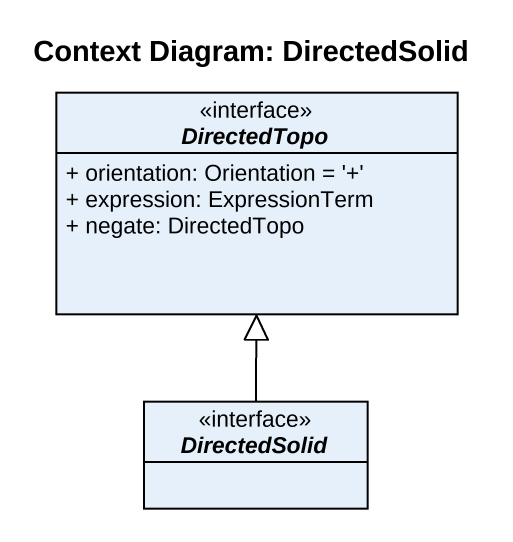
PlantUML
@startuml
title Context Diagram: DirectedSolid
hide circle
hide empty members
skinparam classAttributeIconSize 0
interface DirectedTopo {
  + orientation: Orientation = '+'
  + expression: ExpressionTerm
  + negate: DirectedTopo
}
interface DirectedSolid
DirectedSolid -up-|> DirectedTopo
@enduml
